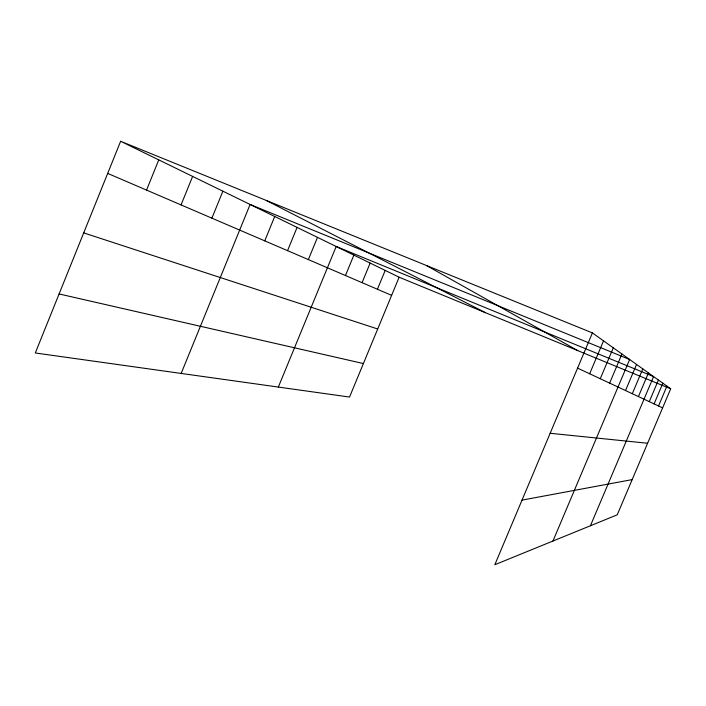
<?xml version="1.0" encoding="UTF-8"?>
<svg xmlns="http://www.w3.org/2000/svg" width="706" height="706" viewBox="0 0 706 706"><rect width="100%" height="100%" fill="white"/><g stroke="black" fill="none" stroke-linecap="round" stroke-linejoin="round"><path stroke-width="1.06" d="M120.638 141.279L35.3 352.974L349.532 397.054L399.128 277.211L120.638 141.279L592.396 332.914L670.7 388.803L617.238 514.824L494.827 564.721L592.396 332.914M146.539 190.09L158.762 159.891M181.054 204.916L192.623 176.412M211.906 218.172L222.893 191.194M181.16 373.439L250.109 204.475L629.646 359.504L552.957 541.025M264.75 240.861L274.722 216.486M287.554 250.656L297.085 227.403M308.363 259.596L317.488 237.366M278.34 387.065L336.18 246.491L653.588 376.589L590.419 525.758M345.463 275.525L353.874 255.122M362.072 282.665L370.156 263.073M377.41 289.248L385.202 270.416M589.66 373.765L603.524 340.857M600.268 378.725L613.293 347.829M609.649 383.111L621.942 353.997M625.525 390.533L636.556 364.437M632.294 393.701L642.795 368.885M638.427 396.569L648.443 372.918M649.282 401.643L658.433 380.04M654.091 403.903L662.863 383.208M658.522 405.968L666.941 386.12M522.016 500.122L632.179 479.612M550.15 433.272L647.596 443.253M59.092 293.952L363.396 363.564M83.705 232.892L377.701 328.987M399.128 277.211L670.7 388.803M107.683 173.402L391.627 295.355M577.579 368.117L662.607 407.883M266.303 200.451L485.525 312.714M426.371 265.474L577.799 350.626"/></g></svg>
